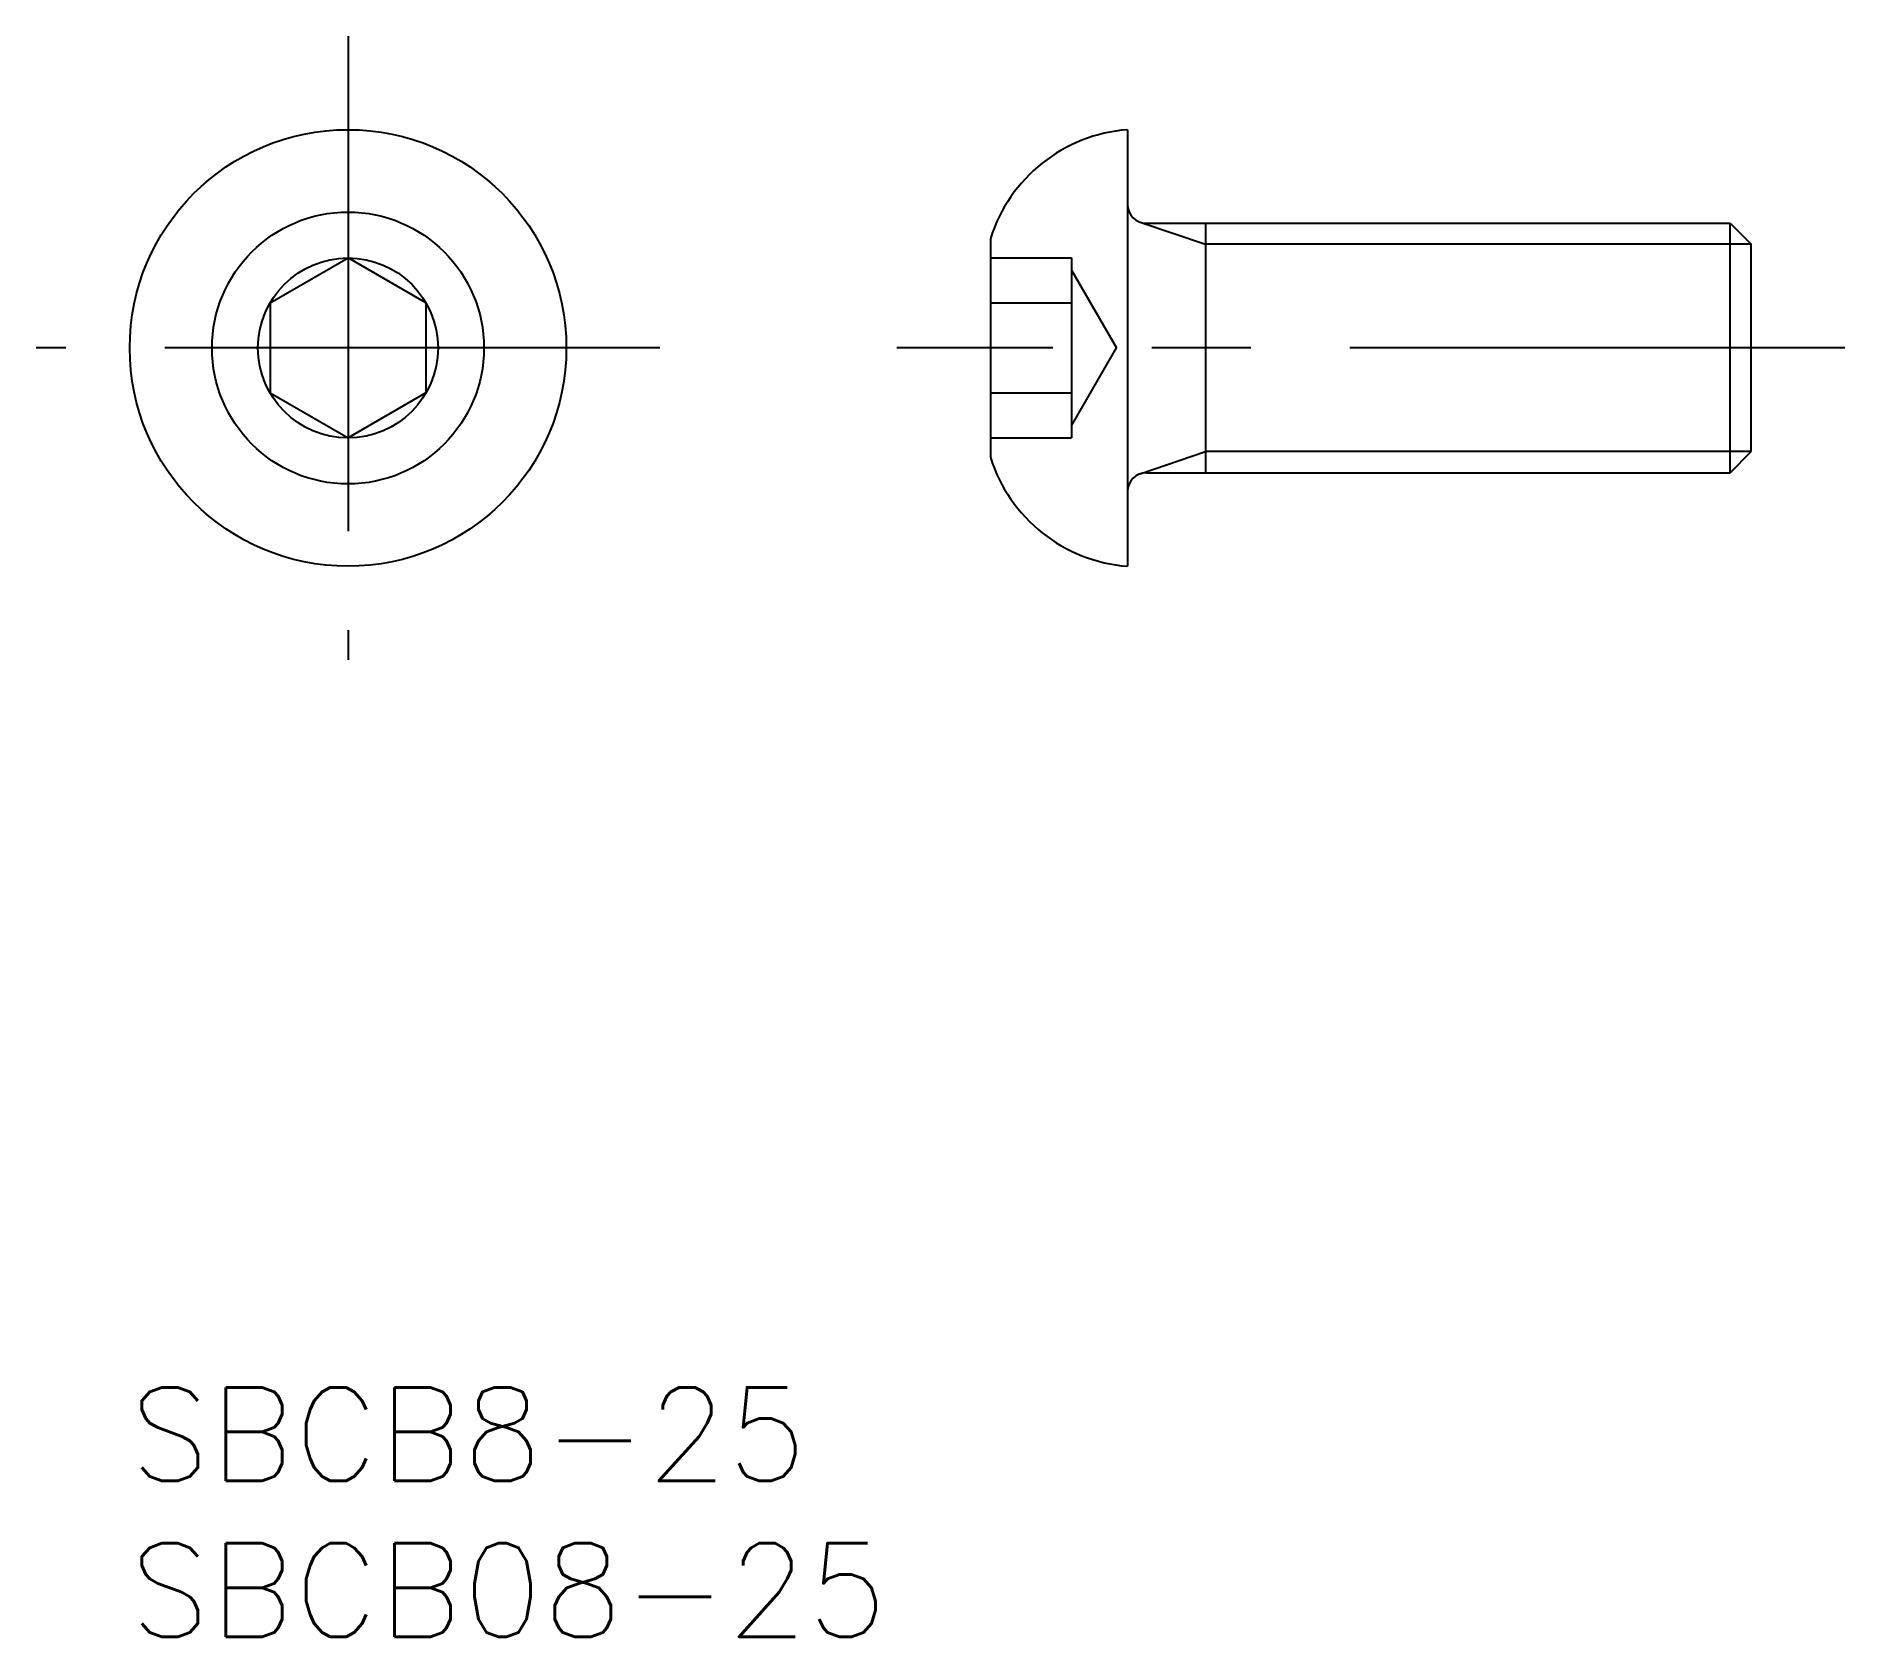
# Model space of a CAD drawing. Extents: x -3 to 55, y -8 to 43.3.
import ezdxf

# ---------------------------------------------------------------- set-up
doc = ezdxf.new("R2010")
doc.units = 0
doc.header["$LTSCALE"] = 0.5
doc.linetypes.add('CENTER', pattern=[50.8, 31.75, -6.35, 6.35, -6.35])
doc.linetypes.add('DASHED', pattern=[19.05, 12.7, -6.35])
doc.layers.get('0').update_dxf_attribs({"linetype": 'CONTINUOUS'})
doc.layers.add('CENTER', color=1, linetype='CENTER')
doc.styles.get("Standard").update_dxf_attribs({"font": 'txt.shx', "height": 3, "bigfont": 'bigfont.shx'})

# ---------------------------------------------------------------- blocks, each defined once
blk = doc.blocks.new('*U3')
at = {"color": 7, "linetype": 'CONTINUOUS'}
blk.add_text('SBCB8-25', height=3, dxfattribs=at).set_placement((0, -3))
blk = doc.blocks.new('*U4')
at = {"color": 7, "linetype": 'CONTINUOUS'}
blk.add_text('SBCB08-25', height=3, dxfattribs=at).set_placement((0, -8))

msp = doc.modelspace()

# ---------------------------------------------------------------- linework, layer by layer
at = {"color": 7, "linetype": 'CONTINUOUS'}
for p, q in [((32, 40.336), (32, 37.936)), ((32, 37.936), (32, 28.736)), ((32.6, 37.336), (51.323, 37.336)), ((34.5, 37.336), (34.5, 29.336)), ((51.323, 29.336), (51.323, 37.336)), ((51.323, 37.336), (52, 36.66)), ((27.6, 36.836), (27.6, 29.836)), ((52, 30.013), (52, 36.66)), ((4.5, 34.78), (7, 36.223)), ((9.5, 34.78), (7, 36.223)), ((4.5, 34.78), (4.5, 31.893)), ((9.5, 34.78), (9.5, 31.893)), ((4.5, 31.893), (7, 30.449)), ((9.5, 31.893), (7, 30.449)), ((51.323, 29.336), (52, 30.013)), ((32.6, 29.336), (51.323, 29.336)), ((32, 28.736), (32, 26.336))]:
    msp.add_line(p, q, dxfattribs=at)
at = {"color": 3, "linetype": 'CONTINUOUS'}
for p, q in [((32.408, 37.368), (34.5, 36.66)), ((52, 36.66), (34.5, 36.66)), ((32.408, 29.304), (34.5, 30.013)), ((52, 30.013), (34.5, 30.013))]:
    msp.add_line(p, q, dxfattribs=at)
at = {"color": 3, "linetype": 'DASHED'}
for p, q in [((27.6, 36.223), (30.2, 36.223)), ((30.2, 36.223), (30.2, 30.449)), ((30.2, 35.836), (31.643, 33.336)), ((27.6, 34.78), (30.2, 34.78)), ((30.2, 30.836), (31.643, 33.336)), ((27.6, 31.893), (30.2, 31.893)), ((27.6, 30.449), (30.2, 30.449))]:
    msp.add_line(p, q, dxfattribs=at)
at = {"color": 7, "linetype": 'CONTINUOUS'}
for radius in [7, 4.36, 2.887]:
    msp.add_circle((7, 33.336), radius, dxfattribs=at)
for centre, radius, start, end in [((32.374, 35.35), 5, 94.29065, 162.71065), ((32.6, 37.936), 0.6, 180, 270), ((32.374, 31.322), 5, 197.28935, 265.70935), ((32.6, 28.736), 0.6, 90, 180)]:
    msp.add_arc(centre, radius, start, end, dxfattribs=at)
at = {"layer": 'CENTER', "color": 1, "linetype": 'CENTER'}
for p, q in [((7, 43.336), (7, 23.336)), ((17, 33.336), (-3, 33.336)), ((55, 33.336), (24.6, 33.336))]:
    msp.add_line(p, q, dxfattribs=at)

# ---------------------------------------------------------------- block references
at = {"color": 7, "linetype": 'CONTINUOUS'}
for name in ['*U3', '*U4']:
    msp.add_blockref(name, (0, 0), dxfattribs=at)

doc.saveas('drawing.dxf')
